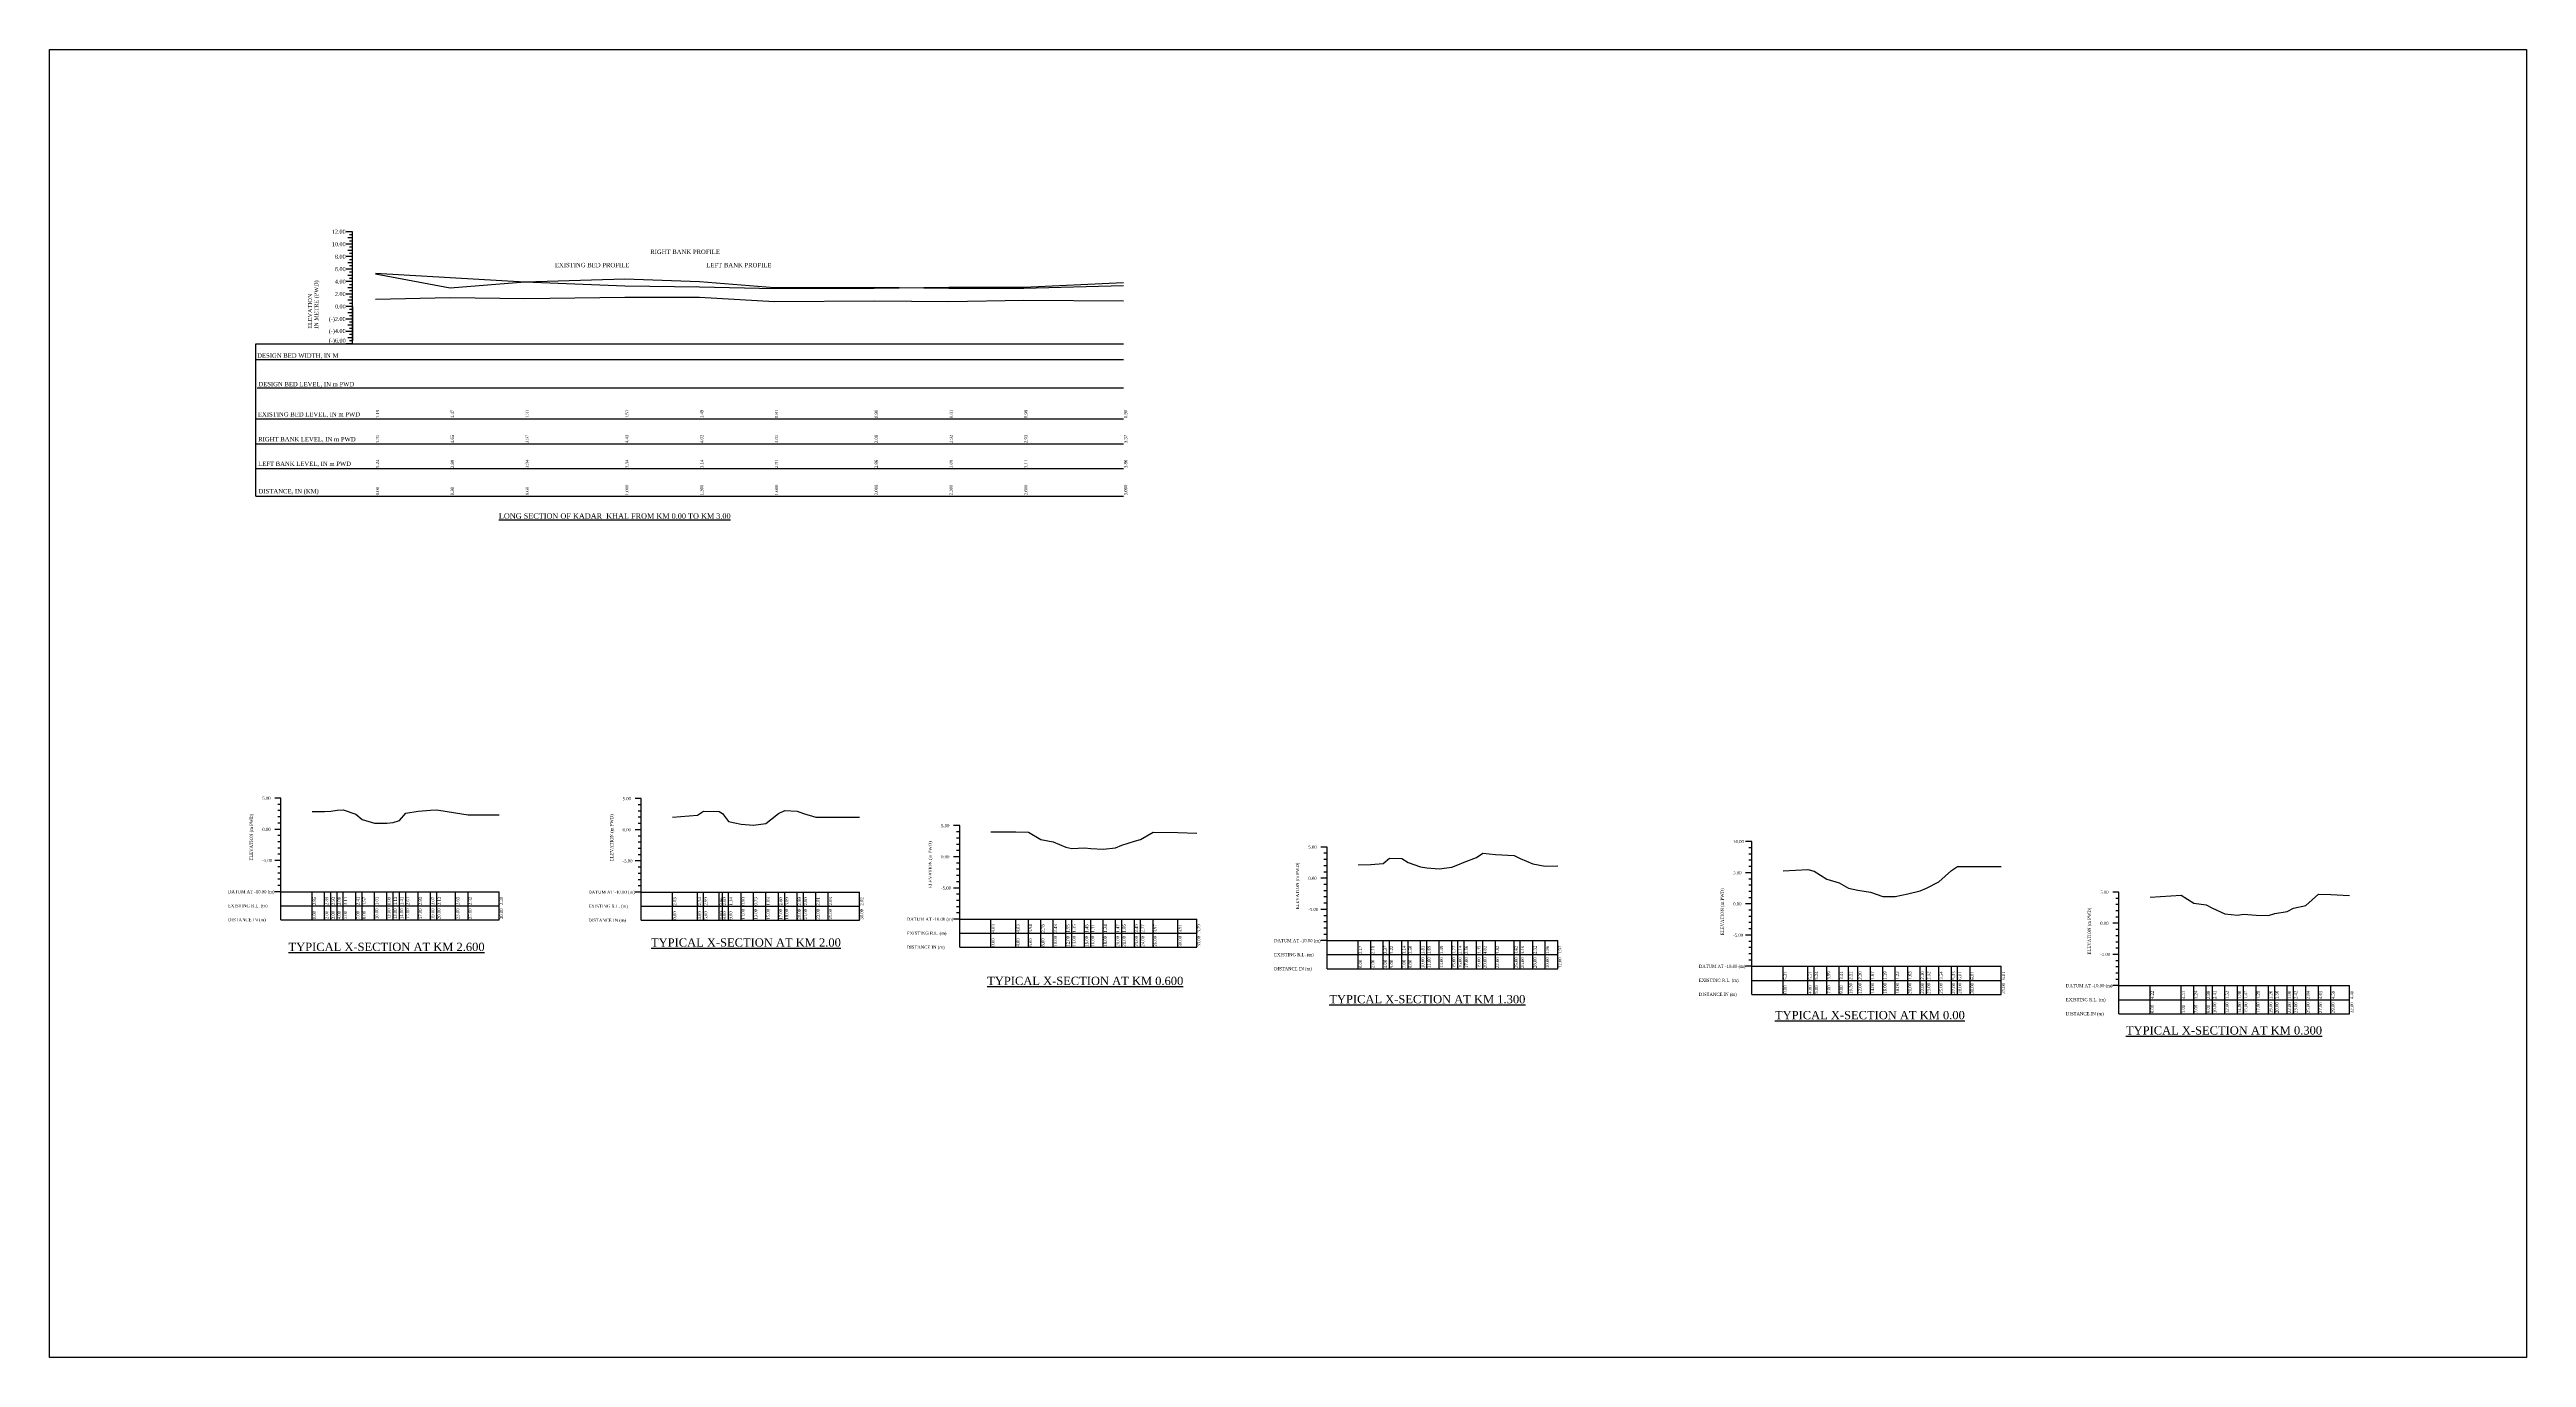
# Model space of a CAD drawing. Header units: metres. Extents: x -148477 to 168932, y -55673 to -2736.
# Drawn here: x -40688.2 to -40290.9, y -18952.4 to -18742.7 of the extents above; entities that cross this region are included whole.
import ezdxf
from ezdxf.enums import TextEntityAlignment as Align

# ---------------------------------------------------------------- set-up
doc = ezdxf.new("R2010")
doc.units = ezdxf.units.M
doc.styles.add('liza', font='times.ttf', dxfattribs={"height": 2})
doc.styles.get("Standard").update_dxf_attribs({"font": 'times.ttf'})

msp = doc.modelspace()

# ---------------------------------------------------------------- linework, layer by layer
at = {"color": 0, "lineweight": 30}
for p, q in [((-40639.6345, -18771.8925), (-40640.6345, -18771.8925)), ((-40639.6345, -18772.3925), (-40640.1345, -18772.3925)), ((-40639.6345, -18789.8925), (-40639.6345, -18771.8925)), ((-40639.6345, -18773.8925), (-40640.6345, -18773.8925)), ((-40639.6345, -18773.8925), (-40640.6345, -18773.8925)), ((-40639.6345, -18773.8925), (-40640.6345, -18773.8925)), ((-40639.6345, -18775.8925), (-40640.6345, -18775.8925)), ((-40639.6345, -18775.8925), (-40640.6345, -18775.8925)), ((-40639.6345, -18772.8925), (-40640.3845, -18772.8925)), ((-40639.6345, -18774.8925), (-40640.3845, -18774.8925)), ((-40639.6345, -18773.3925), (-40640.1345, -18773.3925)), ((-40639.6345, -18774.3925), (-40640.1345, -18774.3925)), ((-40639.6345, -18775.3925), (-40640.1345, -18775.3925)), ((-40639.6345, -18776.3925), (-40640.1345, -18776.3925)), ((-40639.6345, -18776.3925), (-40640.1345, -18776.3925)), ((-40639.6345, -18777.8925), (-40640.6345, -18777.8925)), ((-40639.6345, -18779.8925), (-40640.6345, -18779.8925)), ((-40639.6345, -18776.8925), (-40640.3845, -18776.8925)), ((-40639.6345, -18776.8925), (-40640.3845, -18776.8925)), ((-40639.6345, -18778.8925), (-40640.3845, -18778.8925)), ((-40639.6345, -18777.3925), (-40640.1345, -18777.3925)), ((-40639.6345, -18778.3925), (-40640.1345, -18778.3925)), ((-40639.6345, -18779.3925), (-40640.1345, -18779.3925)), ((-40639.6345, -18780.3925), (-40640.1345, -18780.3925)), ((-40639.6345, -18781.8925), (-40640.6345, -18781.8925)), ((-40639.6345, -18783.8925), (-40640.6345, -18783.8925)), ((-40639.6345, -18780.8925), (-40640.3845, -18780.8925)), ((-40639.6345, -18782.8925), (-40640.3845, -18782.8925)), ((-40639.6345, -18781.3925), (-40640.1345, -18781.3925)), ((-40639.6345, -18782.3925), (-40640.1345, -18782.3925)), ((-40639.6345, -18783.3925), (-40640.1345, -18783.3925)), ((-40639.6345, -18784.3925), (-40640.1345, -18784.3925)), ((-40639.6345, -18785.8925), (-40640.6345, -18785.8925)), ((-40639.6345, -18787.8925), (-40640.6345, -18787.8925)), ((-40639.6345, -18784.8925), (-40640.3845, -18784.8925)), ((-40639.6345, -18786.8925), (-40640.3845, -18786.8925)), ((-40639.6345, -18785.3925), (-40640.1345, -18785.3925)), ((-40639.6345, -18786.3925), (-40640.1345, -18786.3925)), ((-40639.6345, -18787.3925), (-40640.1345, -18787.3925)), ((-40639.6345, -18788.3925), (-40640.1345, -18788.3925)), ((-40655.1345, -18789.8925), (-40515.9788, -18789.8925)), ((-40655.1345, -18792.3871), (-40515.9788, -18792.3871)), ((-40639.6345, -18789.8925), (-40640.6345, -18789.8925)), ((-40639.6345, -18788.8925), (-40640.3845, -18788.8925)), ((-40639.6345, -18789.3925), (-40640.1345, -18789.3925)), ((-40654.9403, -18796.9396), (-40515.9788, -18796.9396)), ((-40655.1345, -18814.2925), (-40515.9788, -18814.2925))]:
    msp.add_line(p, q, dxfattribs=at)
at = {"lineweight": 30}
for p, q in [((-40639.6345, -18783.8925), (-40639.6345, -18789.3225)), ((-40655.1345, -18814.2925), (-40655.1345, -18789.8925)), ((-40655.1345, -18801.8925), (-40515.9788, -18801.8925)), ((-40655.1345, -18805.8925), (-40515.9788, -18805.8925)), ((-40655.1345, -18809.8925), (-40515.9788, -18809.8925))]:
    msp.add_line(p, q, dxfattribs=at)
at = {"linetype": 'Continuous', "lineweight": -3, "ltscale": 0.5}
for p, q in [((-40651.1165, -18862.7341), (-40652.1165, -18862.7341)), ((-40651.1165, -18863.7341), (-40651.6165, -18863.7341)), ((-40651.1165, -18882.2341), (-40651.1165, -18862.7341)), ((-40593.3221, -18862.8028), (-40594.3221, -18862.8028)), ((-40593.3221, -18863.8028), (-40593.8221, -18863.8028)), ((-40593.3221, -18882.3028), (-40593.3221, -18862.8028)), ((-40651.1165, -18867.7341), (-40652.1165, -18867.7341)), ((-40651.1165, -18864.7341), (-40651.6165, -18864.7341)), ((-40651.1165, -18865.7341), (-40651.6165, -18865.7341)), ((-40651.1165, -18866.7341), (-40651.6165, -18866.7341)), ((-40593.3221, -18867.8028), (-40594.3221, -18867.8028)), ((-40593.3221, -18864.8028), (-40593.8221, -18864.8028)), ((-40593.3221, -18865.8028), (-40593.8221, -18865.8028)), ((-40593.3221, -18866.8028), (-40593.8221, -18866.8028)), ((-40542.2364, -18867.1383), (-40543.2364, -18867.1383)), ((-40542.2364, -18886.6383), (-40542.2364, -18867.1383)), ((-40651.1165, -18868.7341), (-40651.6165, -18868.7341)), ((-40651.1165, -18869.7341), (-40651.6165, -18869.7341)), ((-40651.1165, -18870.7341), (-40651.6165, -18870.7341)), ((-40651.1165, -18871.7341), (-40651.6165, -18871.7341)), ((-40593.3221, -18868.8028), (-40593.8221, -18868.8028)), ((-40593.3221, -18869.8028), (-40593.8221, -18869.8028)), ((-40593.3221, -18870.8028), (-40593.8221, -18870.8028)), ((-40593.3221, -18871.8028), (-40593.8221, -18871.8028)), ((-40542.2364, -18868.1383), (-40542.7364, -18868.1383)), ((-40542.2364, -18869.1383), (-40542.7364, -18869.1383)), ((-40542.2364, -18870.1383), (-40542.7364, -18870.1383)), ((-40542.2364, -18871.1383), (-40542.7364, -18871.1383)), ((-40483.3267, -18870.5728), (-40484.3267, -18870.5728)), ((-40483.3267, -18871.5728), (-40483.8267, -18871.5728)), ((-40483.3267, -18890.0728), (-40483.3267, -18870.5728)), ((-40415.1798, -18869.6936), (-40416.1798, -18869.6936)), ((-40415.1798, -18870.6936), (-40415.6798, -18870.6936)), ((-40415.1798, -18871.6936), (-40415.6798, -18871.6936)), ((-40415.1798, -18894.1936), (-40415.1798, -18869.6936)), ((-40651.1165, -18872.7341), (-40652.1165, -18872.7341)), ((-40651.1165, -18873.7341), (-40651.6165, -18873.7341)), ((-40651.1165, -18874.7341), (-40651.6165, -18874.7341)), ((-40651.1165, -18875.7341), (-40651.6165, -18875.7341)), ((-40593.3221, -18872.8028), (-40594.3221, -18872.8028)), ((-40593.3221, -18873.8028), (-40593.8221, -18873.8028)), ((-40593.3221, -18874.8028), (-40593.8221, -18874.8028)), ((-40593.3221, -18875.8028), (-40593.8221, -18875.8028)), ((-40542.2364, -18872.1383), (-40543.2364, -18872.1383)), ((-40542.2364, -18873.1383), (-40542.7364, -18873.1383)), ((-40542.2364, -18874.1383), (-40542.7364, -18874.1383)), ((-40542.2364, -18875.1383), (-40542.7364, -18875.1383)), ((-40483.3267, -18875.5728), (-40484.3267, -18875.5728)), ((-40483.3267, -18872.5728), (-40483.8267, -18872.5728)), ((-40483.3267, -18873.5728), (-40483.8267, -18873.5728)), ((-40483.3267, -18874.5728), (-40483.8267, -18874.5728)), ((-40415.1798, -18874.6936), (-40416.1798, -18874.6936)), ((-40415.1798, -18872.6936), (-40415.6798, -18872.6936)), ((-40415.1798, -18873.6936), (-40415.6798, -18873.6936)), ((-40415.1798, -18875.6936), (-40415.6798, -18875.6936)), ((-40651.1165, -18877.7341), (-40652.1165, -18877.7341)), ((-40651.1165, -18876.7341), (-40651.6165, -18876.7341)), ((-40651.1165, -18877.7341), (-40616.1165, -18877.7341)), ((-40646.1165, -18882.2341), (-40646.1165, -18877.7341)), ((-40644.1165, -18882.2341), (-40644.1165, -18877.7341)), ((-40643.1165, -18882.2341), (-40643.1165, -18877.7341)), ((-40642.1165, -18882.2341), (-40642.1165, -18877.7341)), ((-40641.1165, -18882.2341), (-40641.1165, -18877.7341)), ((-40639.1165, -18882.2341), (-40639.1165, -18877.7341)), ((-40638.1165, -18882.2341), (-40638.1165, -18877.7341)), ((-40636.1165, -18882.2341), (-40636.1165, -18877.7341)), ((-40634.1165, -18882.2341), (-40634.1165, -18877.7341)), ((-40633.1165, -18882.2341), (-40633.1165, -18877.7341)), ((-40632.1165, -18882.2341), (-40632.1165, -18877.7341)), ((-40631.1165, -18882.2341), (-40631.1165, -18877.7341)), ((-40629.1165, -18882.2341), (-40629.1165, -18877.7341)), ((-40627.1165, -18882.2341), (-40627.1165, -18877.7341)), ((-40626.1165, -18882.2341), (-40626.1165, -18877.7341)), ((-40623.1165, -18882.2341), (-40623.1165, -18877.7341)), ((-40621.1165, -18882.2341), (-40621.1165, -18877.7341)), ((-40616.1165, -18882.2341), (-40616.1165, -18877.7341)), ((-40593.3221, -18877.8028), (-40594.3221, -18877.8028)), ((-40593.3221, -18876.8028), (-40593.8221, -18876.8028)), ((-40593.3221, -18877.8028), (-40558.3221, -18877.8028)), ((-40588.3221, -18882.3028), (-40588.3221, -18877.8028)), ((-40584.3221, -18882.3028), (-40584.3221, -18877.8028)), ((-40583.3221, -18882.3028), (-40583.3221, -18877.8028)), ((-40580.8221, -18882.3028), (-40580.8221, -18877.8028)), ((-40580.3221, -18882.3028), (-40580.3221, -18877.8028)), ((-40579.3221, -18882.3028), (-40579.3221, -18877.8028)), ((-40577.3221, -18882.3028), (-40577.3221, -18877.8028)), ((-40575.3221, -18882.3028), (-40575.3221, -18877.8028)), ((-40573.3221, -18882.3028), (-40573.3221, -18877.8028)), ((-40571.3221, -18882.3028), (-40571.3221, -18877.8028)), ((-40570.3221, -18882.3028), (-40570.3221, -18877.8028)), ((-40568.3221, -18882.3028), (-40568.3221, -18877.8028)), ((-40567.3221, -18882.3028), (-40567.3221, -18877.8028)), ((-40565.3221, -18882.3028), (-40565.3221, -18877.8028)), ((-40563.3221, -18882.3028), (-40563.3221, -18877.8028)), ((-40558.3221, -18882.3028), (-40558.3221, -18877.8028)), ((-40542.2364, -18877.1383), (-40543.2364, -18877.1383)), ((-40542.2364, -18876.1383), (-40542.7364, -18876.1383)), ((-40542.2364, -18878.1383), (-40542.7364, -18878.1383)), ((-40542.2364, -18879.1383), (-40542.7364, -18879.1383)), ((-40483.3267, -18876.5728), (-40483.8267, -18876.5728)), ((-40483.3267, -18877.5728), (-40483.8267, -18877.5728)), ((-40483.3267, -18878.5728), (-40483.8267, -18878.5728)), ((-40483.3267, -18879.5728), (-40483.8267, -18879.5728)), ((-40415.1798, -18879.6936), (-40416.1798, -18879.6936)), ((-40415.1798, -18876.6936), (-40415.6798, -18876.6936)), ((-40415.1798, -18877.6936), (-40415.6798, -18877.6936)), ((-40415.1798, -18878.6936), (-40415.6798, -18878.6936)), ((-40356.3069, -18877.7965), (-40357.3069, -18877.7965)), ((-40356.3069, -18878.7965), (-40356.8069, -18878.7965)), ((-40356.3069, -18879.7965), (-40356.8069, -18879.7965)), ((-40356.3069, -18897.2965), (-40356.3069, -18877.7965)), ((-40651.1165, -18879.9841), (-40616.1165, -18879.9841)), ((-40651.1165, -18882.2341), (-40616.1165, -18882.2341)), ((-40593.3221, -18880.0528), (-40558.3221, -18880.0528)), ((-40593.3221, -18882.3028), (-40558.3221, -18882.3028)), ((-40542.2364, -18882.1383), (-40543.2364, -18882.1383)), ((-40542.2364, -18880.1383), (-40542.7364, -18880.1383)), ((-40542.2364, -18881.1383), (-40542.7364, -18881.1383)), ((-40542.2364, -18882.1383), (-40504.2364, -18882.1383)), ((-40537.2364, -18886.6383), (-40537.2364, -18882.1383)), ((-40533.2364, -18886.6383), (-40533.2364, -18882.1383)), ((-40531.2364, -18886.6383), (-40531.2364, -18882.1383)), ((-40529.2364, -18886.6383), (-40529.2364, -18882.1383)), ((-40527.2364, -18886.6383), (-40527.2364, -18882.1383)), ((-40525.2364, -18886.6383), (-40525.2364, -18882.1383)), ((-40524.2364, -18886.6383), (-40524.2364, -18882.1383)), ((-40522.2364, -18886.6383), (-40522.2364, -18882.1383)), ((-40521.2364, -18886.6383), (-40521.2364, -18882.1383)), ((-40519.2364, -18886.6383), (-40519.2364, -18882.1383)), ((-40517.2364, -18886.6383), (-40517.2364, -18882.1383)), ((-40516.2364, -18886.6383), (-40516.2364, -18882.1383)), ((-40514.2364, -18886.6383), (-40514.2364, -18882.1383)), ((-40513.2364, -18886.6383), (-40513.2364, -18882.1383)), ((-40511.2364, -18886.6383), (-40511.2364, -18882.1383)), ((-40507.2364, -18886.6383), (-40507.2364, -18882.1383)), ((-40504.2364, -18886.6383), (-40504.2364, -18882.1383)), ((-40483.3267, -18880.5728), (-40484.3267, -18880.5728)), ((-40483.3267, -18881.5728), (-40483.8267, -18881.5728)), ((-40483.3267, -18882.5728), (-40483.8267, -18882.5728)), ((-40483.3267, -18883.5728), (-40483.8267, -18883.5728)), ((-40415.1798, -18880.6936), (-40415.6798, -18880.6936)), ((-40415.1798, -18881.6936), (-40415.6798, -18881.6936)), ((-40415.1798, -18882.6936), (-40415.6798, -18882.6936)), ((-40415.1798, -18883.6936), (-40415.6798, -18883.6936)), ((-40356.3069, -18882.7965), (-40357.3069, -18882.7965)), ((-40356.3069, -18880.7965), (-40356.8069, -18880.7965)), ((-40356.3069, -18881.7965), (-40356.8069, -18881.7965)), ((-40356.3069, -18883.7965), (-40356.8069, -18883.7965)), ((-40542.2364, -18884.3883), (-40504.2364, -18884.3883)), ((-40542.2364, -18886.6383), (-40504.2364, -18886.6383)), ((-40483.3267, -18885.5728), (-40484.3267, -18885.5728)), ((-40483.3267, -18884.5728), (-40483.8267, -18884.5728)), ((-40483.3267, -18885.5728), (-40446.3267, -18885.5728)), ((-40478.3267, -18890.0728), (-40478.3267, -18885.5728)), ((-40476.3267, -18890.0728), (-40476.3267, -18885.5728)), ((-40474.3267, -18890.0728), (-40474.3267, -18885.5728)), ((-40473.3267, -18890.0728), (-40473.3267, -18885.5728)), ((-40471.3267, -18890.0728), (-40471.3267, -18885.5728)), ((-40470.3267, -18890.0728), (-40470.3267, -18885.5728)), ((-40468.3267, -18890.0728), (-40468.3267, -18885.5728)), ((-40467.3267, -18890.0728), (-40467.3267, -18885.5728)), ((-40465.3267, -18890.0728), (-40465.3267, -18885.5728)), ((-40463.3267, -18890.0728), (-40463.3267, -18885.5728)), ((-40462.3267, -18890.0728), (-40462.3267, -18885.5728)), ((-40461.3267, -18890.0728), (-40461.3267, -18885.5728)), ((-40459.3267, -18890.0728), (-40459.3267, -18885.5728)), ((-40458.3267, -18890.0728), (-40458.3267, -18885.5728)), ((-40456.3267, -18890.0728), (-40456.3267, -18885.5728)), ((-40453.3267, -18890.0728), (-40453.3267, -18885.5728)), ((-40452.3267, -18890.0728), (-40452.3267, -18885.5728)), ((-40450.3267, -18890.0728), (-40450.3267, -18885.5728)), ((-40448.3267, -18890.0728), (-40448.3267, -18885.5728)), ((-40446.3267, -18890.0728), (-40446.3267, -18885.5728)), ((-40415.1798, -18884.6936), (-40416.1798, -18884.6936)), ((-40415.1798, -18885.6936), (-40415.6798, -18885.6936)), ((-40415.1798, -18886.6936), (-40415.6798, -18886.6936)), ((-40415.1798, -18887.6936), (-40415.6798, -18887.6936)), ((-40356.3069, -18884.7965), (-40356.8069, -18884.7965)), ((-40356.3069, -18885.7965), (-40356.8069, -18885.7965)), ((-40356.3069, -18886.7965), (-40356.8069, -18886.7965)), ((-40483.3267, -18887.8228), (-40446.3267, -18887.8228)), ((-40483.3267, -18890.0728), (-40446.3267, -18890.0728)), ((-40415.1798, -18889.6936), (-40416.1798, -18889.6936)), ((-40415.1798, -18888.6936), (-40415.6798, -18888.6936)), ((-40415.1798, -18889.6936), (-40375.1798, -18889.6936)), ((-40410.1798, -18894.1936), (-40410.1798, -18889.6936)), ((-40406.1798, -18894.1936), (-40406.1798, -18889.6936)), ((-40405.1798, -18894.1936), (-40405.1798, -18889.6936)), ((-40403.1798, -18894.1936), (-40403.1798, -18889.6936)), ((-40401.1798, -18894.1936), (-40401.1798, -18889.6936)), ((-40399.6798, -18894.1936), (-40399.6798, -18889.6936)), ((-40398.1798, -18894.1936), (-40398.1798, -18889.6936)), ((-40396.1798, -18894.1936), (-40396.1798, -18889.6936)), ((-40394.1798, -18894.1936), (-40394.1798, -18889.6936)), ((-40392.1798, -18894.1936), (-40392.1798, -18889.6936)), ((-40390.1798, -18894.1936), (-40390.1798, -18889.6936)), ((-40388.1798, -18894.1936), (-40388.1798, -18889.6936)), ((-40387.1798, -18894.1936), (-40387.1798, -18889.6936)), ((-40385.1798, -18894.1936), (-40385.1798, -18889.6936)), ((-40383.1798, -18894.1936), (-40383.1798, -18889.6936)), ((-40382.1798, -18894.1936), (-40382.1798, -18889.6936)), ((-40380.1798, -18894.1936), (-40380.1798, -18889.6936)), ((-40375.1798, -18894.1936), (-40375.1798, -18889.6936)), ((-40356.3069, -18887.7965), (-40357.3069, -18887.7965)), ((-40356.3069, -18888.7965), (-40356.8069, -18888.7965)), ((-40356.3069, -18889.7965), (-40356.8069, -18889.7965)), ((-40356.3069, -18890.7965), (-40356.8069, -18890.7965)), ((-40415.1798, -18891.9436), (-40375.1798, -18891.9436)), ((-40415.1798, -18894.1936), (-40375.1798, -18894.1936)), ((-40356.3069, -18892.7965), (-40357.3069, -18892.7965)), ((-40356.3069, -18891.7965), (-40356.8069, -18891.7965)), ((-40356.3069, -18892.7965), (-40319.3069, -18892.7965)), ((-40356.3069, -18895.0465), (-40319.3069, -18895.0465)), ((-40351.3069, -18897.2965), (-40351.3069, -18892.7965)), ((-40346.3069, -18897.2965), (-40346.3069, -18892.7965)), ((-40344.3069, -18897.2965), (-40344.3069, -18892.7965)), ((-40342.3069, -18897.2965), (-40342.3069, -18892.7965)), ((-40341.3069, -18897.2965), (-40341.3069, -18892.7965)), ((-40339.3069, -18897.2965), (-40339.3069, -18892.7965)), ((-40337.3069, -18897.2965), (-40337.3069, -18892.7965)), ((-40336.3069, -18897.2965), (-40336.3069, -18892.7965)), ((-40334.3069, -18897.2965), (-40334.3069, -18892.7965)), ((-40332.3069, -18897.2965), (-40332.3069, -18892.7965)), ((-40331.3069, -18897.2965), (-40331.3069, -18892.7965)), ((-40329.3069, -18897.2965), (-40329.3069, -18892.7965)), ((-40328.3069, -18897.2965), (-40328.3069, -18892.7965)), ((-40326.3069, -18897.2965), (-40326.3069, -18892.7965)), ((-40324.3069, -18897.2965), (-40324.3069, -18892.7965)), ((-40322.3069, -18897.2965), (-40322.3069, -18892.7965)), ((-40319.3069, -18897.2965), (-40319.3069, -18892.7965)), ((-40356.3069, -18897.2965), (-40319.3069, -18897.2965))]:
    msp.add_line(p, q, dxfattribs=at)
msp.add_lwpolyline([(-40688.2403, -18742.6845), (-40290.9372, -18742.6845), (-40290.9372, -18952.4151), (-40688.2403, -18952.4151)], close=True, dxfattribs=at)
at = {"color": 6, "lineweight": 30}
msp.add_lwpolyline([(-40592.0041, -18775.1118, 0, 0, 0), (-40593.1604, -18775.118, 0, 0, 0), (-40593.7799, -18778.1092, 0.2996, 0, 0), (-40594.0091, -18779.2446, 0, 0, 0)], format="xyseb", dxfattribs=at)
at = {"color": 0, "lineweight": 30}
msp.add_lwpolyline([(-40644.6345, -18787.5925, 0, 0, 0), (-40644.6345, -18779.8458, 0.2767, 0, 0), (-40644.6345, -18779.2925, 0, 0, 0)], format="xyseb", dxfattribs=at)
at = {"color": 3, "linetype": 'Continuous', "lineweight": -3, "ltscale": 0.5}
msp.add_lwpolyline([(-40635.9788, -18778.5415), (-40623.9788, -18779.2415), (-40611.9788, -18779.9275), (-40595.9788, -18779.4665), (-40583.9788, -18779.8715), (-40571.9788, -18780.8405), (-40555.9788, -18780.7995), (-40543.9788, -18780.9715), (-40531.9788, -18780.9675), (-40515.9788, -18780.5265)], dxfattribs=at)
at = {"color": 6, "linetype": 'Continuous', "lineweight": -3, "ltscale": 0.5}
msp.add_lwpolyline([(-40635.9788, -18778.6555), (-40623.9788, -18780.9075), (-40611.9788, -18779.9555), (-40595.9788, -18780.5495), (-40583.9788, -18780.7495), (-40571.9788, -18780.9805), (-40555.9788, -18780.9345), (-40543.9788, -18780.8065), (-40531.9788, -18780.7775), (-40515.9788, -18780.0335)], dxfattribs=at)
at = {"color": 4, "lineweight": 30}
msp.add_lwpolyline([(-40607.3146, -18777.3048, 0, 0, 0), (-40608.1866, -18777.2856, 0, 0, 0), (-40609.1622, -18781.4153, 0.2996, 0, 0), (-40609.4557, -18782.6646, 0, 0, 0)], format="xyseb", dxfattribs=at)
at = {"color": 2, "lineweight": 30}
msp.add_lwpolyline([(-40582.9633, -18777.2691, 0, 0, 0), (-40583.6684, -18777.2688, 0, 0, 0), (-40584.2227, -18779.6184, 0.2996, 0, 0), (-40584.4995, -18780.7004, 0, 0, 0)], format="xyseb", dxfattribs=at)
at = {"color": 2, "linetype": 'Continuous', "lineweight": -3, "ltscale": 0.5}
msp.add_lwpolyline([(-40635.9788, -18782.7005), (-40623.9788, -18782.4205), (-40611.9788, -18782.5805), (-40595.9788, -18782.3855), (-40583.9788, -18782.4005), (-40571.9788, -18783.0805), (-40555.9788, -18782.9905), (-40543.9788, -18783.0805), (-40531.9788, -18782.8975), (-40515.9788, -18782.9955)], dxfattribs=at)
at = {"linetype": 'Continuous', "lineweight": -3, "ltscale": 0.5}
for points in [[(-40646.1165, -18864.8821), (-40644.1165, -18864.8431), (-40643.1165, -18864.7991), (-40642.1165, -18864.6421), (-40641.1165, -18864.6191), (-40639.1165, -18865.3191), (-40638.1165, -18866.1671), (-40636.1165, -18866.7221), (-40634.1165, -18866.7391), (-40633.1165, -18866.6071), (-40632.1165, -18866.3191), (-40631.1165, -18865.1221), (-40629.1165, -18864.8091), (-40627.1165, -18864.6681), (-40626.1165, -18864.6091), (-40623.1165, -18865.0821), (-40621.1165, -18865.4131), (-40616.1165, -18865.4291)], [(-40588.3221, -18865.7718), (-40584.3221, -18865.4628), (-40583.3221, -18864.8108), (-40580.8221, -18864.8448), (-40580.3221, -18865.2008), (-40579.3221, -18866.4608), (-40577.3221, -18866.9008), (-40575.3221, -18867.0708), (-40573.3221, -18866.7708), (-40571.3221, -18865.2008), (-40570.3221, -18864.7098), (-40568.3221, -18864.8158), (-40567.3221, -18865.2018), (-40565.3221, -18865.7948), (-40563.3221, -18865.7758), (-40558.3221, -18865.7868)], [(-40537.2364, -18868.1133), (-40533.2364, -18868.1063), (-40531.2364, -18868.2013), (-40529.2364, -18869.3533), (-40527.2364, -18869.7123), (-40525.2364, -18870.5853), (-40524.2364, -18870.7863), (-40522.2364, -18870.6873), (-40521.2364, -18870.8263), (-40519.2364, -18870.8953), (-40517.2364, -18870.6733), (-40516.2364, -18870.2763), (-40514.2364, -18869.6463), (-40513.2364, -18869.3663), (-40511.2364, -18868.1733), (-40507.2364, -18868.2263), (-40504.2364, -18868.3463)], [(-40478.3267, -18873.4038), (-40476.3267, -18873.3908), (-40474.3267, -18873.2028), (-40473.3267, -18872.3518), (-40471.3267, -18872.4298), (-40470.3267, -18873.0718), (-40468.3267, -18873.7598), (-40467.3267, -18873.8808), (-40465.3267, -18874.0808), (-40463.3267, -18873.8008), (-40462.3267, -18873.4278), (-40461.3267, -18873.0108), (-40459.3267, -18872.2228), (-40458.3267, -18871.5518), (-40456.3267, -18871.7518), (-40453.3267, -18871.9488), (-40452.3267, -18872.4118), (-40450.3267, -18873.2488), (-40448.3267, -18873.6088), (-40446.3267, -18873.5978)], [(-40410.1798, -18874.3856), (-40406.1798, -18874.1826), (-40405.1798, -18874.4566), (-40403.1798, -18875.7066), (-40401.1798, -18876.2876), (-40399.6798, -18877.1716), (-40398.1798, -18877.4916), (-40396.1798, -18877.8216), (-40394.1798, -18878.5016), (-40392.1798, -18878.4726), (-40390.1798, -18878.0616), (-40388.1798, -18877.5916), (-40387.1798, -18877.1716), (-40385.1798, -18876.1546), (-40383.1798, -18874.3426), (-40382.1798, -18873.6846), (-40380.1798, -18873.6846), (-40375.1798, -18873.6846)], [(-40351.3069, -18878.5815), (-40346.3069, -18878.2845), (-40344.3069, -18879.5595), (-40342.3069, -18879.8115), (-40341.3069, -18880.3905), (-40339.3069, -18881.2745), (-40337.3069, -18881.4945), (-40336.3069, -18881.3245), (-40334.3069, -18881.5045), (-40332.3069, -18881.5315), (-40331.3069, -18881.2335), (-40329.3069, -18880.8945), (-40328.3069, -18880.3745), (-40326.3069, -18879.9595), (-40324.3069, -18878.1455), (-40322.3069, -18878.2045), (-40319.3069, -18878.3145)]]:
    msp.add_lwpolyline(points, dxfattribs=at)

# ---------------------------------------------------------------- texts
at = {"color": 0, "lineweight": 30}
for s, p in [('12.00', (-40640.7345, -18772.2175)), ('10.00', (-40640.7345, -18774.2175)), ('8.00', (-40640.7345, -18776.2175)), ('4.00', (-40640.7345, -18780.2175)), ('6.00', (-40640.7345, -18778.2175)), ('0.00', (-40640.7345, -18784.2175)), ('2.00', (-40640.7345, -18782.2175)), ('(-)2.00', (-40640.7345, -18786.2175)), ('(-)4.00', (-40640.7345, -18788.1425)), ('(-)6.00', (-40640.7345, -18789.6769))]:
    msp.add_text(s, height=0.65, dxfattribs=at).set_placement(p, align=Align.RIGHT)
for s, p in [('IN METRE (PWD)', (-40645.1345, -18787.4625)), ('ELEVATION', (-40646.1345, -18787.4625))]:
    msp.add_text(s, height=0.65, rotation=90, dxfattribs=at).set_placement(p)
at = {"color": 6, "lineweight": 30, "insert": (-40591.8813, -18774.7724), "char_height": 0.7, "attachment_point": 1}
msp.add_mtext('RIGHT BANK PROFILE', dxfattribs=at)
at = {"color": 4, "lineweight": 30, "insert": (-40607.1831, -18776.8894), "char_height": 0.7, "attachment_point": 1}
msp.add_mtext('EXISTING BED PROFILE', dxfattribs=at)
at = {"color": 2, "lineweight": 30, "insert": (-40582.8984, -18776.893), "char_height": 0.7, "attachment_point": 1}
msp.add_mtext('LEFT BANK PROFILE', dxfattribs=at)
at = {"color": 0, "lineweight": 30, "char_height": 0.7, "attachment_point": 1}
for s, insert in [('DESIGN BED WIDTH, IN M', (-40654.9367, -18791.3984)), ('DESIGN BED LEVEL, IN m PWD', (-40654.746, -18795.9868)), ('EXISTING BED LEVEL, IN m PWD', (-40654.8167, -18800.8353)), ('RIGHT BANK LEVEL, IN m PWD', (-40654.7619, -18804.8103)), ('LEFT BANK LEVEL, IN m PWD', (-40654.7847, -18808.76)), ('DISTANCE, IN (KM)', (-40654.7064, -18813.1531))]:
    msp.add_mtext(s, dxfattribs=dict(at, insert=insert))
at = {"linetype": 'Continuous', "lineweight": -3, "ltscale": 0.5, "char_height": 0.5, "attachment_point": 1, "rotation": 90, "style": 'liza'}
for s, insert, width in [('1.19', (-40635.8788, -18801.7925), 2.15), ('1.47', (-40623.8788, -18801.7925), 2.15), ('1.31', (-40611.8788, -18801.7925), 2.15), ('1.51', (-40595.8788, -18801.7925), 2.15), ('1.49', (-40583.8788, -18801.7925), 2.15), ('0.81', (-40571.8788, -18801.7925), 2.15), ('0.90', (-40555.8788, -18801.7925), 2.15), ('0.81', (-40543.8788, -18801.7925), 2.15), ('0.99', (-40531.8788, -18801.7925), 2.15), ('0.90', (-40515.8788, -18801.7925), 2.15), ('5.35', (-40635.8788, -18805.7925), 2.15), ('4.65', (-40623.8788, -18805.7925), 2.15), ('3.97', (-40611.8788, -18805.7925), 2.15), ('4.43', (-40595.8788, -18805.7925), 2.15), ('4.02', (-40583.8788, -18805.7925), 2.15), ('3.05', (-40571.8788, -18805.7925), 2.15), ('3.09', (-40555.8788, -18805.7925), 2.15), ('2.92', (-40543.8788, -18805.7925), 2.15), ('2.93', (-40531.8788, -18805.7925), 2.15), ('3.37', (-40515.8788, -18805.7925), 2.15), ('5.24', (-40635.8788, -18809.7925), 2.15), ('2.99', (-40623.8788, -18809.7925), 2.15), ('3.94', (-40611.8788, -18809.7925), 2.15), ('3.34', (-40595.8788, -18809.7925), 2.15), ('3.14', (-40583.8788, -18809.7925), 2.15), ('2.91', (-40571.8788, -18809.7925), 2.15), ('2.96', (-40555.8788, -18809.7925), 2.15), ('3.09', (-40543.8788, -18809.7925), 2.15), ('3.11', (-40531.8788, -18809.7925), 2.15), ('3.86', (-40515.8788, -18809.7925), 2.15), ('0.00', (-40635.8823, -18814.1714), 2.15), ('0.30', (-40623.8823, -18814.1714), 2.15), ('0.60', (-40611.8823, -18814.1714), 2.15), ('1.000', (-40595.8823, -18814.1714), 2.15), ('1.300', (-40583.8823, -18814.1714), 2.15), ('1.600', (-40571.8823, -18814.1714), 2.15), ('2.000', (-40555.8823, -18814.1714), 2.15), ('2.300', (-40543.8823, -18814.1714), 2.15), ('2.600', (-40531.8823, -18814.1714), 2.15), ('3.000', (-40515.8823, -18814.1714), 2.15), ('ELEVATION (m PWD)', (-40656.1165, -18872.7341), 10), ('ELEVATION (m PWD)', (-40598.3221, -18872.8028), 10), ('ELEVATION (m PWD)', (-40547.2364, -18877.1383), 10), ('ELEVATION (m PWD)', (-40488.3267, -18880.5728), 10), ('2.85', (-40646.0165, -18879.8841), 2.15), ('2.89', (-40644.0165, -18879.8841), 2.15), ('2.93', (-40643.0165, -18879.8841), 2.15), ('3.09', (-40642.0165, -18879.8841), 2.15), ('3.11', (-40641.0165, -18879.8841), 2.15), ('2.41', (-40639.0165, -18879.8841), 2.15), ('1.57', (-40638.0165, -18879.8841), 2.15), ('1.01', (-40636.0165, -18879.8841), 2.15), ('0.99', (-40634.0165, -18879.8841), 2.15), ('1.13', (-40633.0165, -18879.8841), 2.15), ('1.41', (-40632.0165, -18879.8841), 2.15), ('2.61', (-40631.0165, -18879.8841), 2.15), ('2.93', (-40629.0165, -18879.8841), 2.15), ('3.07', (-40627.0165, -18879.8841), 2.15), ('3.13', (-40626.0165, -18879.8841), 2.15), ('2.65', (-40623.0165, -18879.8841), 2.15), ('2.32', (-40621.0165, -18879.8841), 2.15), ('2.30', (-40616.0165, -18879.8841), 2.15), ('2.03', (-40588.2221, -18879.9528), 2.15), ('2.34', (-40584.2221, -18879.9528), 2.15), ('2.99', (-40583.2221, -18879.9528), 2.15), ('2.96', (-40580.7221, -18879.9528), 2.15), ('2.60', (-40580.2221, -18879.9528), 2.15), ('1.34', (-40579.2221, -18879.9528), 2.15), ('0.90', (-40577.2221, -18879.9528), 2.15), ('0.73', (-40575.2221, -18879.9528), 2.15), ('1.03', (-40573.2221, -18879.9528), 2.15), ('2.60', (-40571.2221, -18879.9528), 2.15), ('3.09', (-40570.2221, -18879.9528), 2.15), ('2.99', (-40568.2221, -18879.9528), 2.15), ('2.60', (-40567.2221, -18879.9528), 2.15), ('2.01', (-40565.2221, -18879.9528), 2.15), ('2.03', (-40563.2221, -18879.9528), 2.15), ('2.02', (-40558.2221, -18879.9528), 2.15), ('ELEVATION (m PWD)', (-40420.1798, -18884.6936), 10), ('0.00', (-40646.0165, -18882.1341), 2.15), ('2.00', (-40644.0165, -18882.1341), 2.15), ('3.00', (-40643.0165, -18882.1341), 2.15), ('4.00', (-40642.0165, -18882.1341), 2.15), ('5.00', (-40641.0165, -18882.1341), 2.15), ('7.00', (-40639.0165, -18882.1341), 2.15), ('8.00', (-40638.0165, -18882.1341), 2.15), ('10.00', (-40636.0165, -18882.1341), 2.15), ('12.00', (-40634.0165, -18882.1341), 2.15), ('13.00', (-40633.0165, -18882.1341), 2.15), ('14.00', (-40632.0165, -18882.1341), 2.15), ('15.00', (-40631.0165, -18882.1341), 2.15), ('17.00', (-40629.0165, -18882.1341), 2.15), ('19.00', (-40627.0165, -18882.1341), 2.15), ('20.00', (-40626.0165, -18882.1341), 2.15), ('23.00', (-40623.0165, -18882.1341), 2.15), ('25.00', (-40621.0165, -18882.1341), 2.15), ('30.00', (-40616.0165, -18882.1341), 2.15), ('0.00', (-40588.2221, -18882.2028), 2.15), ('4.00', (-40584.2221, -18882.2028), 2.15), ('5.00', (-40583.2221, -18882.2028), 2.15), ('7.50', (-40580.7221, -18882.2028), 2.15), ('8.00', (-40580.2221, -18882.2028), 2.15), ('9.00', (-40579.2221, -18882.2028), 2.15), ('11.00', (-40577.2221, -18882.2028), 2.15), ('13.00', (-40575.2221, -18882.2028), 2.15), ('15.00', (-40573.2221, -18882.2028), 2.15), ('17.00', (-40571.2221, -18882.2028), 2.15), ('18.00', (-40570.2221, -18882.2028), 2.15), ('20.00', (-40568.2221, -18882.2028), 2.15), ('21.00', (-40567.2221, -18882.2028), 2.15), ('23.00', (-40565.2221, -18882.2028), 2.15), ('25.00', (-40563.2221, -18882.2028), 2.15), ('30.00', (-40558.2221, -18882.2028), 2.15), ('4.03', (-40537.1364, -18884.2883), 2.15), ('4.03', (-40533.1364, -18884.2883), 2.15), ('3.94', (-40531.1364, -18884.2883), 2.15), ('2.78', (-40529.1364, -18884.2883), 2.15), ('2.43', (-40527.1364, -18884.2883), 2.15), ('1.55', (-40525.1364, -18884.2883), 2.15), ('1.35', (-40524.1364, -18884.2883), 2.15), ('1.45', (-40522.1364, -18884.2883), 2.15), ('1.31', (-40521.1364, -18884.2883), 2.15), ('1.24', (-40519.1364, -18884.2883), 2.15), ('1.47', (-40517.1364, -18884.2883), 2.15), ('1.86', (-40516.1364, -18884.2883), 2.15), ('2.49', (-40514.1364, -18884.2883), 2.15), ('2.77', (-40513.1364, -18884.2883), 2.15), ('3.97', (-40511.1364, -18884.2883), 2.15), ('3.91', (-40507.1364, -18884.2883), 2.15), ('3.79', (-40504.1364, -18884.2883), 2.15), ('ELEVATION (m PWD)', (-40361.3069, -18887.7965), 10), ('0.00', (-40537.1364, -18886.5383), 2.15), ('4.00', (-40533.1364, -18886.5383), 2.15), ('6.00', (-40531.1364, -18886.5383), 2.15), ('8.00', (-40529.1364, -18886.5383), 2.15), ('10.00', (-40527.1364, -18886.5383), 2.15), ('12.00', (-40525.1364, -18886.5383), 2.15), ('13.00', (-40524.1364, -18886.5383), 2.15), ('15.00', (-40522.1364, -18886.5383), 2.15), ('16.00', (-40521.1364, -18886.5383), 2.15), ('18.00', (-40519.1364, -18886.5383), 2.15), ('20.00', (-40517.1364, -18886.5383), 2.15), ('21.00', (-40516.1364, -18886.5383), 2.15), ('23.00', (-40514.1364, -18886.5383), 2.15), ('24.00', (-40513.1364, -18886.5383), 2.15), ('26.00', (-40511.1364, -18886.5383), 2.15), ('30.00', (-40507.1364, -18886.5383), 2.15), ('33.00', (-40504.1364, -18886.5383), 2.15), ('2.17', (-40478.2267, -18887.7228), 2.15), ('2.18', (-40476.2267, -18887.7228), 2.15), ('2.37', (-40474.2267, -18887.7228), 2.15), ('3.22', (-40473.2267, -18887.7228), 2.15), ('3.14', (-40471.2267, -18887.7228), 2.15), ('2.50', (-40470.2267, -18887.7228), 2.15), ('1.81', (-40468.2267, -18887.7228), 2.15), ('1.69', (-40467.2267, -18887.7228), 2.15), ('1.49', (-40465.2267, -18887.7228), 2.15), ('1.77', (-40463.2267, -18887.7228), 2.15), ('2.14', (-40462.2267, -18887.7228), 2.15), ('2.56', (-40461.2267, -18887.7228), 2.15), ('3.35', (-40459.2267, -18887.7228), 2.15), ('4.02', (-40458.2267, -18887.7228), 2.15), ('3.82', (-40456.2267, -18887.7228), 2.15), ('3.62', (-40453.2267, -18887.7228), 2.15), ('3.16', (-40452.2267, -18887.7228), 2.15), ('2.32', (-40450.2267, -18887.7228), 2.15), ('1.96', (-40448.2267, -18887.7228), 2.15), ('1.97', (-40446.2267, -18887.7228), 2.15), ('0.00', (-40478.2267, -18889.9728), 2.15), ('2.00', (-40476.2267, -18889.9728), 2.15), ('4.00', (-40474.2267, -18889.9728), 2.15), ('5.00', (-40473.2267, -18889.9728), 2.15), ('7.00', (-40471.2267, -18889.9728), 2.15), ('8.00', (-40470.2267, -18889.9728), 2.15), ('10.00', (-40468.2267, -18889.9728), 2.15), ('11.00', (-40467.2267, -18889.9728), 2.15), ('13.00', (-40465.2267, -18889.9728), 2.15), ('15.00', (-40463.2267, -18889.9728), 2.15), ('16.00', (-40462.2267, -18889.9728), 2.15), ('17.00', (-40461.2267, -18889.9728), 2.15), ('19.00', (-40459.2267, -18889.9728), 2.15), ('20.00', (-40458.2267, -18889.9728), 2.15), ('22.00', (-40456.2267, -18889.9728), 2.15), ('25.00', (-40453.2267, -18889.9728), 2.15), ('26.00', (-40452.2267, -18889.9728), 2.15), ('28.00', (-40450.2267, -18889.9728), 2.15), ('30.00', (-40448.2267, -18889.9728), 2.15), ('32.00', (-40446.2267, -18889.9728), 2.15), ('5.31', (-40410.0798, -18891.8436), 2.15), ('5.51', (-40406.0798, -18891.8436), 2.15), ('5.24', (-40405.0798, -18891.8436), 2.15), ('3.99', (-40403.0798, -18891.8436), 2.15), ('3.41', (-40401.0798, -18891.8436), 2.15), ('2.52', (-40399.5798, -18891.8436), 2.15), ('2.20', (-40398.0798, -18891.8436), 2.15), ('1.87', (-40396.0798, -18891.8436), 2.15), ('1.19', (-40394.0798, -18891.8436), 2.15), ('1.22', (-40392.0798, -18891.8436), 2.15), ('1.63', (-40390.0798, -18891.8436), 2.15), ('2.10', (-40388.0798, -18891.8436), 2.15), ('2.52', (-40387.0798, -18891.8436), 2.15), ('3.54', (-40385.0798, -18891.8436), 2.15), ('5.35', (-40383.0798, -18891.8436), 2.15), ('6.01', (-40382.0798, -18891.8436), 2.15), ('6.01', (-40380.0798, -18891.8436), 2.15), ('6.01', (-40375.0798, -18891.8436), 2.15), ('0.00', (-40410.0798, -18894.0936), 2.15), ('4.00', (-40406.0798, -18894.0936), 2.15), ('5.00', (-40405.0798, -18894.0936), 2.15), ('7.00', (-40403.0798, -18894.0936), 2.15), ('9.00', (-40401.0798, -18894.0936), 2.15), ('10.50', (-40399.5798, -18894.0936), 2.15), ('12.00', (-40398.0798, -18894.0936), 2.15), ('14.00', (-40396.0798, -18894.0936), 2.15), ('16.00', (-40394.0798, -18894.0936), 2.15), ('18.00', (-40392.0798, -18894.0936), 2.15), ('20.00', (-40390.0798, -18894.0936), 2.15), ('22.00', (-40388.0798, -18894.0936), 2.15), ('23.00', (-40387.0798, -18894.0936), 2.15), ('25.00', (-40385.0798, -18894.0936), 2.15), ('27.00', (-40383.0798, -18894.0936), 2.15), ('28.00', (-40382.0798, -18894.0936), 2.15), ('30.00', (-40380.0798, -18894.0936), 2.15), ('35.00', (-40375.0798, -18894.0936), 2.15), ('4.22', (-40351.2069, -18894.9465), 2.15), ('4.51', (-40346.2069, -18894.9465), 2.15), ('3.24', (-40344.2069, -18894.9465), 2.15), ('2.99', (-40342.2069, -18894.9465), 2.15), ('10.00', (-40341.2069, -18897.1965), 2.15), ('2.41', (-40341.2069, -18894.9465), 2.15), ('12.00', (-40339.2069, -18897.1965), 2.15), ('1.52', (-40339.2069, -18894.9465), 2.15), ('1.30', (-40337.2069, -18894.9465), 2.15), ('14.00', (-40337.2069, -18897.1965), 2.15), ('15.00', (-40336.2069, -18897.1965), 2.15), ('1.47', (-40336.2069, -18894.9465), 2.15), ('17.00', (-40334.2069, -18897.1965), 2.15), ('1.29', (-40334.2069, -18894.9465), 2.15), ('19.00', (-40332.2069, -18897.1965), 2.15), ('1.26', (-40332.2069, -18894.9465), 2.15), ('20.00', (-40331.2069, -18897.1965), 2.15), ('1.56', (-40331.2069, -18894.9465), 2.15), ('1.90', (-40329.2069, -18894.9465), 2.15), ('22.00', (-40329.2069, -18897.1965), 2.15), ('23.00', (-40328.2069, -18897.1965), 2.15), ('2.42', (-40328.2069, -18894.9465), 2.15), ('2.84', (-40326.2069, -18894.9465), 2.15), ('25.00', (-40326.2069, -18897.1965), 2.15), ('27.00', (-40324.2069, -18897.1965), 2.15), ('4.65', (-40324.2069, -18894.9465), 2.15), ('29.00', (-40322.2069, -18897.1965), 2.15), ('4.59', (-40322.2069, -18894.9465), 2.15), ('4.48', (-40319.2069, -18894.9465), 2.15), ('32.00', (-40319.2069, -18897.1965), 2.15), ('0.00', (-40351.2069, -18897.1965), 2.15), ('5.00', (-40346.2069, -18897.1965), 2.15), ('7.00', (-40344.2069, -18897.1965), 2.15), ('9.00', (-40342.2069, -18897.1965), 2.15)]:
    msp.add_mtext(s, dxfattribs=dict(at, insert=insert, width=width))
at = {"color": 0, "linetype": 'ByBlock', "lineweight": 30, "attachment_point": 1}
for s, insert, char_height, width in [('\\pi-861.6,l861.6,t3.705e+004;{\\LLONG SECTION OF KADAR  KHAL FROM KM 0.00 TO KM 3.00}', (-40616.1655, -18817.0549), 0.861585, 43.932388), ('{\\LTYPICAL X-SECTION AT KM 2.600}', (-40649.9044, -18885.9117), 1.326841, 81.781813), ('{\\LTYPICAL X-SECTION AT KM 2.600}', (-40649.9044, -18885.9117), 1.326841, 81.781813), ('{\\LTYPICAL X-SECTION AT KM 2.00}', (-40591.7635, -18885.2098), 1.326841, 81.781813), ('{\\LTYPICAL X-SECTION AT KM 0.600}', (-40537.8345, -18891.3649), 1.326841, 81.781813), ('{\\LTYPICAL X-SECTION AT KM 1.300}', (-40482.9635, -18894.3005), 1.326841, 81.781813), ('{\\LTYPICAL X-SECTION AT KM 0.00}', (-40411.4766, -18896.8567), 1.326841, 81.781813), ('{\\LTYPICAL X-SECTION AT KM 0.300}', (-40355.1745, -18899.3085), 1.326841, 81.781813)]:
    msp.add_mtext(s, dxfattribs=dict(at, insert=insert, char_height=char_height, width=width))
at = {"linetype": 'Continuous', "lineweight": -3, "ltscale": 0.5, "char_height": 0.5, "attachment_point": 1, "style": 'liza'}
for s, insert, width in [('5.00', (-40654.1165, -18862.4841), 2), ('5.00', (-40596.3221, -18862.5528), 2), ('0.00', (-40654.1165, -18867.4841), 2), ('0.00', (-40596.3221, -18867.5528), 2), ('5.00', (-40545.2364, -18866.8883), 2), ('0.00', (-40545.2364, -18871.8883), 2), ('5.00', (-40486.3267, -18870.3228), 2), ('10.00', (-40418.1798, -18869.4436), 2), ('-5.00', (-40654.1165, -18872.4841), 2), ('-5.00', (-40596.3221, -18872.5528), 2), ('0.00', (-40486.3267, -18875.3228), 2), ('5.00', (-40418.1798, -18874.4436), 2), ('DATUM AT -10.00 (m)', (-40659.6165, -18877.4841), 7.5), ('EXISTING R.L. (m)', (-40659.6165, -18879.7341), 7.5), ('DATUM AT -10.00 (m)', (-40601.8221, -18877.5528), 7.5), ('EXISTING R.L. (m)', (-40601.8221, -18879.8028), 7.5), ('-5.00', (-40545.2364, -18876.8883), 2), ('0.00', (-40418.1798, -18879.4436), 2), ('5.00', (-40359.3069, -18877.5465), 2), ('DISTANCE IN (m)', (-40659.6165, -18881.9841), 7.5), ('DISTANCE IN (m)', (-40601.8221, -18882.0528), 7.5), ('DATUM AT -10.00 (m)', (-40550.7364, -18881.8883), 7.5), ('-5.00', (-40486.3267, -18880.3228), 2), ('0.00', (-40359.3069, -18882.5465), 2), ('EXISTING R.L. (m)', (-40550.7364, -18884.1383), 7.5), ('DISTANCE IN (m)', (-40550.7364, -18886.3883), 7.5), ('DATUM AT -10.00 (m)', (-40491.8267, -18885.3228), 7.5), ('EXISTING R.L. (m)', (-40491.8267, -18887.5728), 7.5), ('-5.00', (-40418.1798, -18884.4436), 2), ('-5.00', (-40359.3069, -18887.5465), 2), ('DISTANCE IN (m)', (-40491.8267, -18889.8228), 7.5), ('DATUM AT -10.00 (m)', (-40423.6798, -18889.4436), 7.5), ('EXISTING R.L. (m)', (-40423.6798, -18891.6936), 7.5), ('DISTANCE IN (m)', (-40423.6798, -18893.9436), 7.5), ('DATUM AT -10.00 (m)', (-40364.8069, -18892.5465), 7.5), ('EXISTING R.L. (m)', (-40364.8069, -18894.7965), 7.5), ('DISTANCE IN (m)', (-40364.8069, -18897.0465), 7.5)]:
    msp.add_mtext(s, dxfattribs=dict(at, insert=insert, width=width))

doc.saveas('drawing.dxf')
